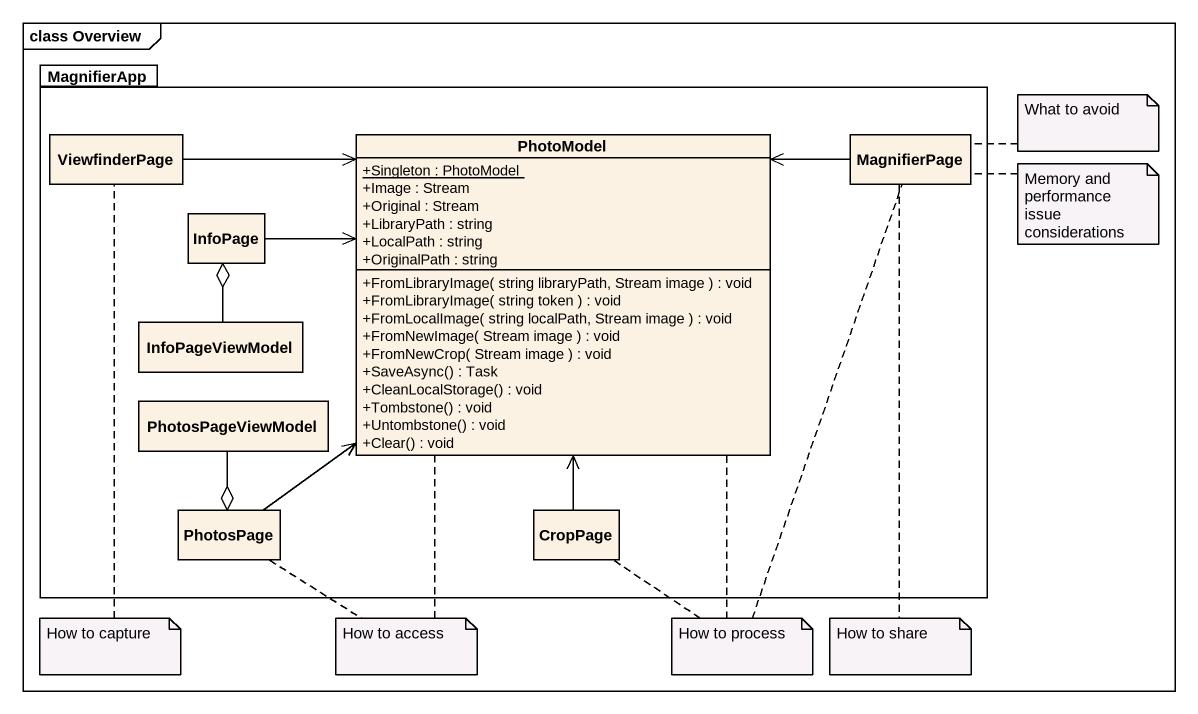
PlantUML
@startuml
mainframe class Overview
hide circle
hide empty members
skinparam classAttributeIconSize 0
package MagnifierApp {
  class ViewfinderPage
  class PhotoModel {
    {static} +Singleton : PhotoModel
    +Image : Stream
    +Original : Stream
    +LibraryPath : string
    +LocalPath : string
    +OriginalPath : string
    +FromLibraryImage( string libraryPath, Stream image ) : void
    +FromLibraryImage( string token ) : void
    +FromLocalImage( string localPath, Stream image ) : void
    +FromNewImage( Stream image ) : void
    +FromNewCrop( Stream image ) : void
    +SaveAsync() : Task
    +CleanLocalStorage() : void
    +Tombstone() : void
    +Untombstone() : void
    +Clear() : void
  }
  class MagnifierPage
  class InfoPage
  class InfoPageViewModel
  class PhotosPageViewModel
  class PhotosPage
  class CropPage
}
ViewfinderPage -right-> PhotoModel
MagnifierPage -left-> PhotoModel
InfoPage -right-> PhotoModel
InfoPage o-- InfoPageViewModel
PhotosPage -up-> PhotoModel
PhotosPage o-up- PhotosPageViewModel
CropPage -up-> PhotoModel
note right of MagnifierPage : What to avoid
note right of MagnifierPage : Memory and performance issue considerations
note bottom of ViewfinderPage : How to capture
note as N4
  How to access
end note
N4 .. PhotosPage
N4 .. PhotoModel
note as N5
  How to process
end note
N5 .. PhotoModel
N5 .. MagnifierPage
N5 .. CropPage
note bottom of MagnifierPage : How to share
@enduml
